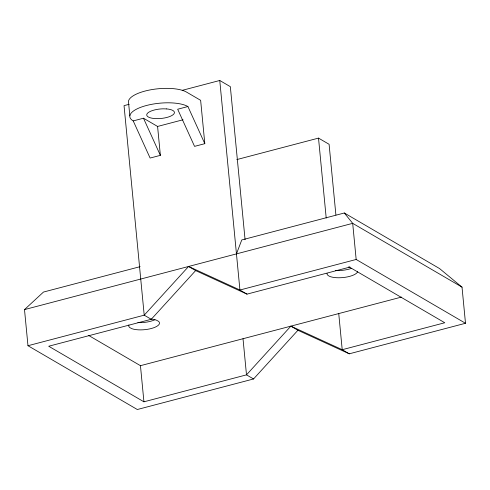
<?xml version="1.0" encoding="UTF-8"?>
<svg xmlns="http://www.w3.org/2000/svg" width="490" height="490" viewBox="0 0 490 490"><rect width="100%" height="100%" fill="white"/><g stroke="black" fill="none" stroke-linecap="round" stroke-linejoin="round"><path stroke-width="0.73" d="M236.456 253.894L241.772 239.941L344.329 212.991L439.555 268.557L462.021 287.146L465.5 323.271L349.266 353.817L297.926 330.266L290.876 326.15L246.495 374.856L143.931 401.812L48.706 346.24L151.263 319.29L195.645 270.584L246.985 294.135L349.548 267.179L444.773 322.751L342.216 349.701L290.876 326.15M246.985 294.135L239.935 290.019L188.595 266.468L144.213 315.174L27.979 345.72L24.5 309.594L43.488 292.052L140.146 266.652M27.979 345.72L137.31 409.518L253.544 378.972L297.926 330.266M129.189 104.284L124.037 105.638L144.213 315.174L151.263 319.29M182.207 90.35L219.759 80.483L230.337 86.656L245.074 239.714M157.584 126.451L160.371 155.355L150.112 158.05L133.225 120.914L143.478 118.219L157.584 126.451L183.046 119.762M204.814 143.674L187.921 106.538L177.668 109.233L194.555 146.369L204.814 143.674L200.637 100.321L186.531 92.089A30.901 10.566 -5.5 0 0 152.635 89.468A30.901 10.566 -5.5 0 0 128.441 101.387L129.832 115.836M236.78 159.587L318.512 138.107L329.09 144.281L335.901 215.012M24.5 309.594L352.69 223.342L462.021 287.146M465.5 323.271L356.169 259.473L239.935 290.019L219.759 80.483M88.574 335.405L140.452 365.681L401.451 297.093M349.266 353.817L342.216 349.701L338.737 313.576M188.595 266.468L195.645 270.584M253.544 378.972L246.495 374.856L243.016 338.731M344.329 212.991L352.69 223.342L356.169 259.473M143.478 118.219L160.371 155.355M318.512 138.107L326.211 218.062M140.452 365.681L143.931 401.812M133.225 120.914A30.901 10.566 -5.5 0 1 146.467 105.497A30.901 10.566 -5.5 0 1 187.921 106.538M357.651 271.73A15.447 5.286 -5.5 0 1 341.003 277.714A15.447 5.286 -5.5 0 1 327.032 273.371M348.586 266.934A15.447 5.286 -5.5 0 1 350.032 267.056M128.907 324.925A15.447 5.286 -5.5 0 0 129.795 327.577L131.743 328.625A15.447 5.286 -5.5 0 0 151.563 328.435A15.447 5.286 -5.5 0 0 158.442 321.269L156.5 320.221A15.447 5.286 -5.5 0 0 151 319.094M351.452 268.367A15.447 5.286 -5.5 0 1 335.521 270.474M154.938 319.737A15.447 5.286 -5.5 0 1 137.886 322.616M166.471 108.909L163.029 108.823A13.904 4.753 -5.5 0 0 147.38 113.398A13.904 4.753 -5.5 0 0 154.675 118.549L158.117 118.635A13.904 4.753 -5.5 0 0 173.766 114.06A13.904 4.753 -5.5 0 0 166.471 108.909"/></g></svg>
